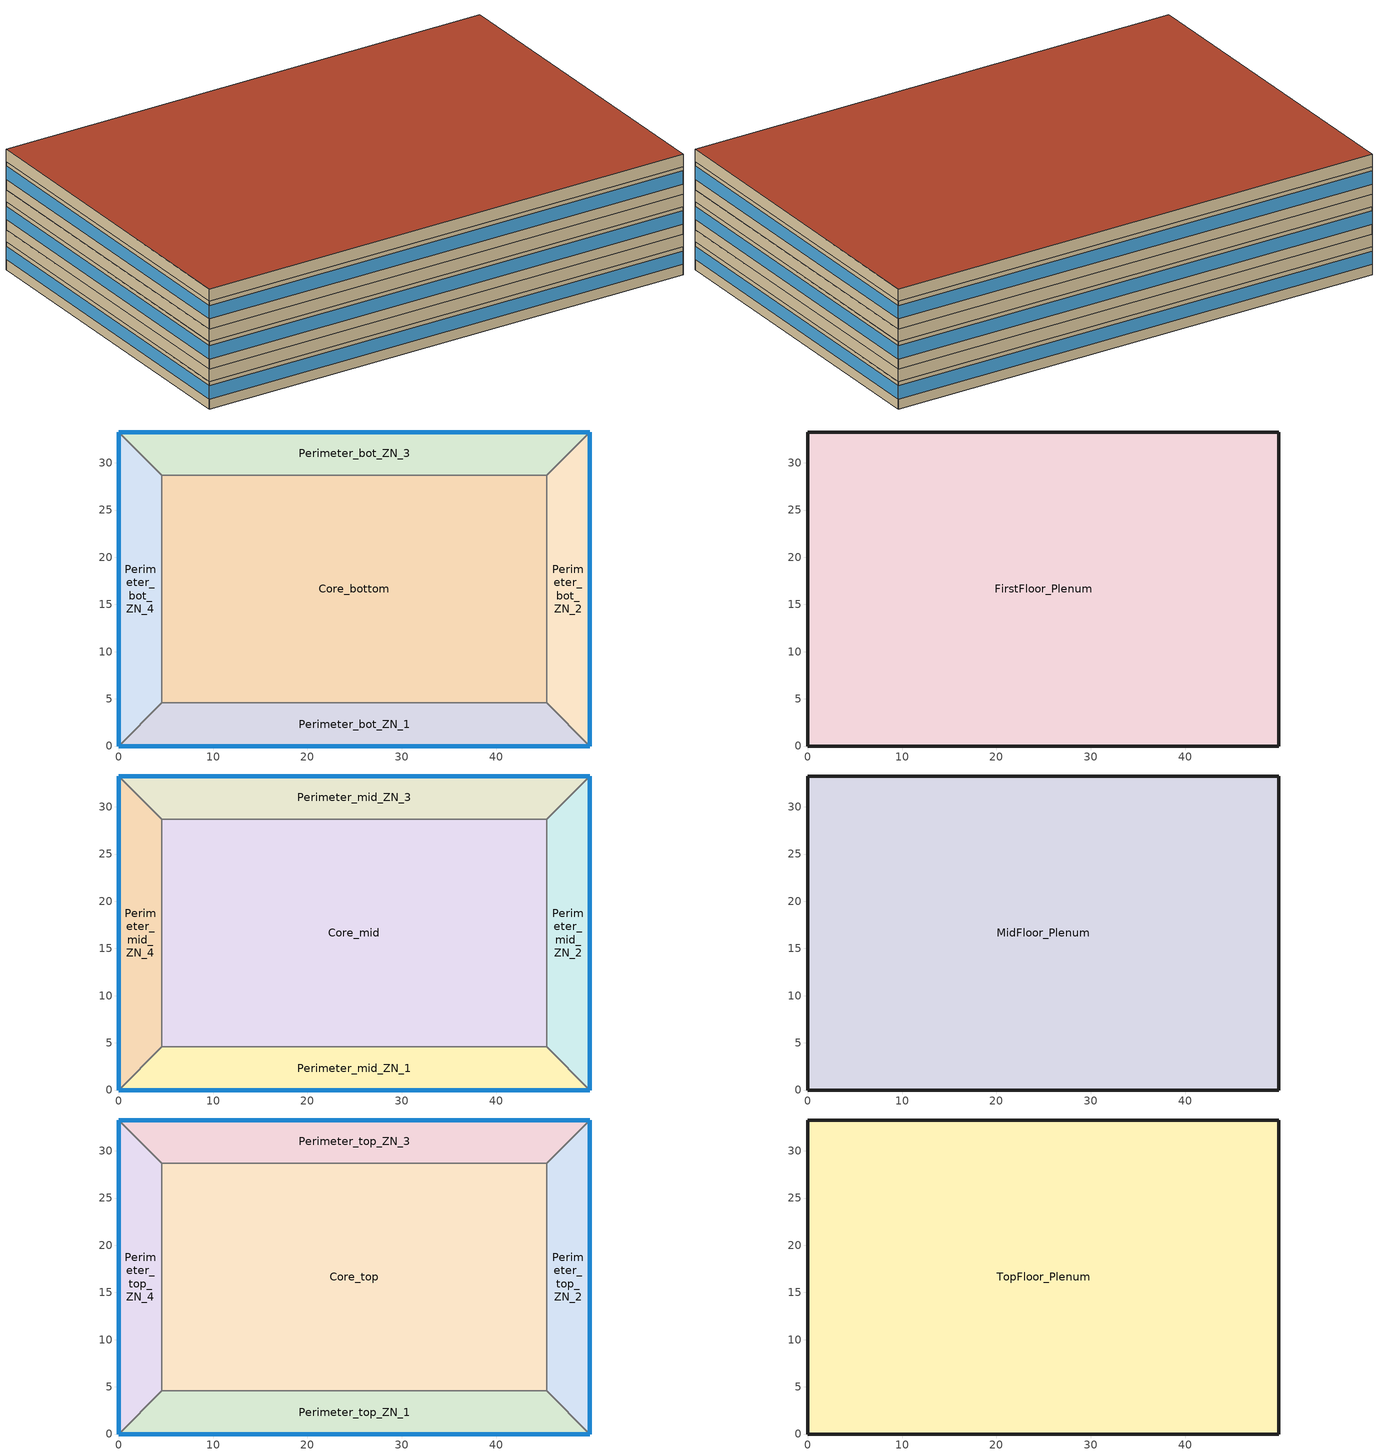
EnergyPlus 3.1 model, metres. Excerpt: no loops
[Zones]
Core_bottom
 floor ground (Unheated - 4in Slab with Carpet_Ext-slab): 45.34,28.7 45.34,4.57 4.57,4.57 4.57,28.7 z0
 wall to Perimeter_bot_ZN_3 (Standard_Int-Wall): 45.34,28.7 4.57,28.7 z0:2.74
 wall to Perimeter_bot_ZN_2 (Standard_Int-Wall): 45.34,4.57 45.34,28.7 z0:2.74
 wall to Perimeter_bot_ZN_1 (Standard_Int-Wall): 4.57,4.57 45.34,4.57 z0:2.74
 wall to Perimeter_bot_ZN_4 (Standard_Int-Wall): 4.57,28.7 4.57,4.57 z0:2.74
Perimeter_bot_ZN_1
 floor ground (Unheated - 4in Slab with Carpet_Ext-slab): 0,0 4.57,4.57 45.34,4.57 49.91,0 z0
 wall outside (Steel-Framed_R-13_Ext-wall): 0,0 49.91,0 z0:2.74
 wall to Perimeter_bot_ZN_2 (Standard_Int-Wall): 49.91,0 45.34,4.57 z0:2.74
 wall to Perimeter_bot_ZN_4 (Standard_Int-Wall): 4.57,4.57 0,0 z0:2.74
 window (std_window_UValue_3.237_SHGC_0.25_VT_0.318): 0,0 49.91,0 z1.02:2.33
Perimeter_bot_ZN_2
 floor ground (Unheated - 4in Slab with Carpet_Ext-slab): 49.91,0 45.34,4.57 45.34,28.7 49.91,33.27 z0
 wall outside (Steel-Framed_R-13_Ext-wall): 49.91,0 49.91,33.27 z0:2.74
 wall to Perimeter_bot_ZN_3 (Standard_Int-Wall): 49.91,33.27 45.34,28.7 z0:2.74
 window (std_window_UValue_3.237_SHGC_0.25_VT_0.318_east): 49.91,0 49.91,33.27 z1.02:2.33
Perimeter_bot_ZN_3
 floor ground (Unheated - 4in Slab with Carpet_Ext-slab): 49.91,33.27 45.34,28.7 4.57,28.7 0,33.27 z0
 wall outside (Steel-Framed_R-13_Ext-wall): 49.91,33.27 0,33.27 z0:2.74
 wall to Perimeter_bot_ZN_4 (Standard_Int-Wall): 0,33.27 4.57,28.7 z0:2.74
 window (std_window_UValue_3.237_SHGC_0.39_VT_0.622): 49.91,33.27 0,33.27 z1.02:2.33
Perimeter_bot_ZN_4
 floor ground (Unheated - 4in Slab with Carpet_Ext-slab): 0,33.27 4.57,28.7 4.57,4.57 0,0 z0
 wall outside (Steel-Framed_R-13_Ext-wall): 0,33.27 0,0 z0:2.74
 window (std_window_UValue_3.237_SHGC_0.25_VT_0.318_west): 0,33.27 0,0 z1.02:2.33
FirstFloor_Plenum
 floor to Perimeter_bot_ZN_3 (DropCeiling): 0,33.27 49.91,33.27 45.34,28.7 4.57,28.7 z2.74
 floor to Perimeter_bot_ZN_4 (DropCeiling): 4.57,28.7 4.57,4.57 0,0 0,33.27 z2.74
 floor to Core_bottom (DropCeiling): 4.57,4.57 4.57,28.7 45.34,28.7 45.34,4.57 z2.74
 floor to Perimeter_bot_ZN_2 (DropCeiling): 49.91,0 45.34,4.57 45.34,28.7 49.91,33.27 z2.74
 floor to Perimeter_bot_ZN_1 (DropCeiling): 45.34,4.57 49.91,0 0,0 4.57,4.57 z2.74
 wall outside (Steel-Framed_R-13_Ext-wall): 49.91,0 49.91,33.27 0,33.27 0,0 49.91,0 z2.74:3.96
Core_mid
 floor to FirstFloor_Plenum (INT-FLOOR-TOPSIDE): 4.57,4.57 4.57,28.7 45.34,28.7 45.34,4.57 z3.96
 wall to Perimeter_mid_ZN_3 (Standard_Int-Wall): 45.34,28.7 4.57,28.7 z3.96:6.71
 wall to Perimeter_mid_ZN_2 (Standard_Int-Wall): 45.34,4.57 45.34,28.7 z3.96:6.71
 wall to Perimeter_mid_ZN_1 (Standard_Int-Wall): 4.57,4.57 45.34,4.57 z3.96:6.71
 wall to Perimeter_mid_ZN_4 (Standard_Int-Wall): 4.57,28.7 4.57,4.57 z3.96:6.71
Perimeter_mid_ZN_1
 floor to FirstFloor_Plenum (INT-FLOOR-TOPSIDE): 0,0 4.57,4.57 45.34,4.57 49.91,0 z3.96
 wall outside (Steel-Framed_R-13_Ext-wall): 0,0 49.91,0 z3.96:6.71
 wall to Perimeter_mid_ZN_2 (Standard_Int-Wall): 49.91,0 45.34,4.57 z3.96:6.71
 wall to Perimeter_mid_ZN_4 (Standard_Int-Wall): 4.57,4.57 0,0 z3.96:6.71
 window (std_window_UValue_3.237_SHGC_0.25_VT_0.318): 0,0 49.91,0 z4.98:6.29
Perimeter_mid_ZN_2
 floor to FirstFloor_Plenum (INT-FLOOR-TOPSIDE): 49.91,0 45.34,4.57 45.34,28.7 49.91,33.27 z3.96
 wall outside (Steel-Framed_R-13_Ext-wall): 49.91,0 49.91,33.27 z3.96:6.71
 wall to Perimeter_mid_ZN_3 (Standard_Int-Wall): 49.91,33.27 45.34,28.7 z3.96:6.71
 window (std_window_UValue_3.237_SHGC_0.25_VT_0.318_east): 49.91,0 49.91,33.27 z4.98:6.29
Perimeter_mid_ZN_3
 floor to FirstFloor_Plenum (INT-FLOOR-TOPSIDE): 49.91,33.27 45.34,28.7 4.57,28.7 0,33.27 z3.96
 wall outside (Steel-Framed_R-13_Ext-wall): 49.91,33.27 0,33.27 z3.96:6.71
 wall to Perimeter_mid_ZN_4 (Standard_Int-Wall): 0,33.27 4.57,28.7 z3.96:6.71
 window (std_window_UValue_3.237_SHGC_0.39_VT_0.622): 49.91,33.27 0,33.27 z4.98:6.29
Perimeter_mid_ZN_4
 floor to FirstFloor_Plenum (INT-FLOOR-TOPSIDE): 0,33.27 4.57,28.7 4.57,4.57 0,0 z3.96
 wall outside (Steel-Framed_R-13_Ext-wall): 0,33.27 0,0 z3.96:6.71
 window (std_window_UValue_3.237_SHGC_0.25_VT_0.318_west): 0,33.27 0,0 z4.98:6.29
MidFloor_Plenum
 floor to Perimeter_mid_ZN_4 (DropCeiling): 0,33.27 4.57,28.7 4.57,4.57 0,0 z6.71
 floor to Perimeter_mid_ZN_3 (DropCeiling): 49.91,33.27 45.34,28.7 4.57,28.7 0,33.27 z6.71
 floor to Core_mid (DropCeiling): 45.34,28.7 45.34,4.57 4.57,4.57 4.57,28.7 z6.71
 floor to Perimeter_mid_ZN_2 (DropCeiling): 49.91,33.27 49.91,0 45.34,4.57 45.34,28.7 z6.71
 floor to Perimeter_mid_ZN_1 (DropCeiling): 0,0 4.57,4.57 45.34,4.57 49.91,0 z6.71
 wall outside (Steel-Framed_R-13_Ext-wall): 49.91,33.27 0,33.27 0,0 49.91,0 49.91,33.27 z6.71:7.92
Core_top
 floor to MidFloor_Plenum (INT-FLOOR-TOPSIDE): 45.34,28.7 45.34,4.57 4.57,4.57 4.57,28.7 z7.92
 wall to Perimeter_top_ZN_3 (Standard_Int-Wall): 45.34,28.7 4.57,28.7 z7.92:10.67
 wall to Perimeter_top_ZN_2 (Standard_Int-Wall): 45.34,4.57 45.34,28.7 z7.92:10.67
 wall to Perimeter_top_ZN_1 (Standard_Int-Wall): 4.57,4.57 45.34,4.57 z7.92:10.67
 wall to Perimeter_top_ZN_4 (Standard_Int-Wall): 4.57,28.7 4.57,4.57 z7.92:10.67
Perimeter_top_ZN_1
 floor to MidFloor_Plenum (INT-FLOOR-TOPSIDE): 0,0 4.57,4.57 45.34,4.57 49.91,0 z7.92
 wall outside (Steel-Framed_R-13_Ext-wall): 0,0 49.91,0 z7.92:10.67
 wall to Perimeter_top_ZN_2 (Standard_Int-Wall): 49.91,0 45.34,4.57 z7.92:10.67
 wall to Perimeter_top_ZN_4 (Standard_Int-Wall): 4.57,4.57 0,0 z7.92:10.67
 window (std_window_UValue_3.237_SHGC_0.25_VT_0.318): 0,0 49.91,0 z8.95:10.25
Perimeter_top_ZN_2
 floor to MidFloor_Plenum (INT-FLOOR-TOPSIDE): 49.91,0 45.34,4.57 45.34,28.7 49.91,33.27 z7.92
 wall outside (Steel-Framed_R-13_Ext-wall): 49.91,0 49.91,33.27 z7.92:10.67
 wall to Perimeter_top_ZN_3 (Standard_Int-Wall): 49.91,33.27 45.34,28.7 z7.92:10.67
 window (std_window_UValue_3.237_SHGC_0.25_VT_0.318_east): 49.91,0 49.91,33.27 z8.95:10.25
Perimeter_top_ZN_3
 floor to MidFloor_Plenum (INT-FLOOR-TOPSIDE): 49.91,33.27 45.34,28.7 4.57,28.7 0,33.27 z7.92
 wall outside (Steel-Framed_R-13_Ext-wall): 49.91,33.27 0,33.27 z7.92:10.67
 wall to Perimeter_top_ZN_4 (Standard_Int-Wall): 0,33.27 4.57,28.7 z7.92:10.67
 window (std_window_UValue_3.237_SHGC_0.39_VT_0.622): 49.91,33.27 0,33.27 z8.95:10.25
Perimeter_top_ZN_4
 floor to MidFloor_Plenum (INT-FLOOR-TOPSIDE): 0,33.27 4.57,28.7 4.57,4.57 0,0 z7.92
 wall outside (Steel-Framed_R-13_Ext-wall): 0,33.27 0,0 z7.92:10.67
 window (std_window_UValue_3.237_SHGC_0.25_VT_0.318_west): 0,33.27 0,0 z8.95:10.25
TopFloor_Plenum
 floor to Perimeter_top_ZN_4 (DropCeiling): 0,0 0,33.27 4.57,28.7 4.57,4.57 z10.67
 floor to Perimeter_top_ZN_1 (DropCeiling): 0,0 4.57,4.57 45.34,4.57 49.91,0 z10.67
 floor to Perimeter_top_ZN_3 (DropCeiling): 0,33.27 49.91,33.27 45.34,28.7 4.57,28.7 z10.67
 floor to Core_top (DropCeiling): 4.57,28.7 45.34,28.7 45.34,4.57 4.57,4.57 z10.67
 floor to Perimeter_top_ZN_2 (DropCeiling): 49.91,0 45.34,4.57 45.34,28.7 49.91,33.27 z10.67
 wall outside (Steel-Framed_R-13_Ext-wall): 49.91,33.27 0,33.27 0,0 49.91,0 49.91,33.27 z10.67:11.89
 roof outside (IEAD_R-15 ci_Roof): 49.91,0 49.91,33.27 0,33.27 0,0 z11.89
[Building]
Benchmark Medium Office New V1.1_3.1: North Axis=0; Terrain=City; Loads Convergence Tolerance Value=0.04; Temperature Convergence Tolerance Value=0.2; Solar Distribution=FullInteriorAndExterior; Maximum Number of Warmup Days=25
[Site:Location]
USA CA-LOS ANGELES: Latitude {deg}=33.92; Longitude {deg}=-118.4; Time Zone {hr}=-8; Elevation {m}=32
[Site:GroundTemperature:BuildingSurface]
20.133, 20.114, 20.098, 20.195, 20.555, 20.958, 22.367, 22.7, 22.775, 21.957, 20.592, 20.216
[Site:WaterMainsTemperature]
Calculation Method=CORRELATION; Annual Average Outdoor Air Temperature {C}=16.64; Maximum Difference In Monthly Average Outdoor Air Temperatures {deltaC}=6.8
[SizingPeriod:DesignDay] Barometric Pressure {Pa}=100941; Rain {0-no,1-yes}=0; Snow on ground {0-no,1-yes}=0; Day of Month=21; Daylight Savings Time Indicator=0; Humidity Indicating Type=WetBulb
Name | Maximum Dry-Bulb Temperature {C} | Daily Temp Range {C} | Humidity Indicating Conditions at Maximum Dry-Bulb | Wind Speed {m/s} design conditions vs. traditional 6.71 m/s (15 mph) | Wind Direction {Degrees; N=0, S=180} | Clearness {0.0 to 1.1} | Month | Day Type | Wind Speed {m/s} design conditions vs. traditional 3.35 m/s (7mph)
LOS_ANGELES Ann Htg 99.6% Condns DB | 6.6 | 0 | 6.6 | 2.5 | 80 | 0 | 1 | WinterDesignDay
LOS_ANGELES Ann Clg .4% Condns DB=>MWB | 29 | 6 | 17.9 |  | 250 | 1 | 8 | SummerDesignDay | 4.2
LOS_ANGELES Ann Clg .4% Condns WB=>MDB | 25.5 | 6 | 21.1 |  | 250 | 1 | 8 | SummerDesignDay | 4.2
[WindowMaterial:Glazing] Optical Data Type=SpectralAverage; Thickness=0.003; Infrared Transmittance at Normal Incidence=0; Dirt Correction Factor for Solar and Visible Transmittance=1; Solar Diffusing=No
Name | Solar Transmittance at Normal Incidence | Front Side Solar Reflectance at Normal Incidence | Back Side Solar Reflectance at Normal Incidence | Visible Transmittance at Normal Incidence | Front Side Visible Reflectance at Normal Incidence | Back Side Visible Reflectance at Normal Incidence | Front Side Infrared Hemispherical Emissivity | Back Side Infrared Hemispherical Emissivity | Conductivity
Theoretical Glass [68] | 0.2442 | 0.7058 | 0.7058 | 0.3192 | 0.6308 | 0.6308 | 0.9 | 0.9 | 0.0199
Theoretical Glass [69] | 0.3832 | 0.5668 | 0.5668 | 0.6216 | 0.3284 | 0.3284 | 0.9 | 0.9 | 0.0199
Theoretical Glass [63] | 0.3461 | 0.6039 | 0.6039 | 0.4573 | 0.4927 | 0.4927 | 0.999 | 0.999 | 299.383
[Material]
Name | Roughness | Thickness | Conductivity | Density | Specific Heat | Thermal Absorptance | Solar Absorptance | Visible Absorptance | Thickness {m} | Conductivity {W/m-K} | Density {kg/m3} | Specific Heat {J/kg-K}
Roof Membrane | VeryRough | 0.0095 | 0.16 | 1121.29 | 1460 | 0.9 | 0.7 | 0.7
Roof Insulation | MediumRough | 0.125 | 0.049 | 265 | 836.8 | 0.9 | 0.7 | 0.7
Metal Decking | MediumSmooth | 0.0015 | 45.006 | 7680 | 418.4 | 0.9 | 0.7 | 0.3
GP01 1/2 GYPSUM | Smooth | 0.0127 | 0.16 | 800 | 1090 | 0.9 | 0.7 | 0.5
Wall Insulation [1] | MediumRough | 0.0373 | 0.045 | 265 | 836.8 | 0.9 | 0.7 | 0.7
1/2IN Gypsum | Smooth | 0.0127 | 0.16 | 784.9 | 830 | 0.9 | 0.92 | 0.92
MAT-CC05 4 HW CONCRETE | Rough | 0.1016 | 1.311 | 2240 | 836.8 | 0.9 | 0.7 | 0.7
Floor Insulation [1] | MediumRough | 0.0464 | 0.045 | 265 | 836.8 | 0.9 | 0.7 | 0.7
MAT-CC05 8 HW CONCRETE | Rough | 0.2032 | 1.311 | 2240 | 836.8 | 0.9 | 0.7 | 0.7
METAL Door Medium 18Ga_1; METAL Door Medium 18Ga_2 | Smooth | 0.0013 | 45.3149 | 7833.03 | 502.08 | 0.8 | 0.5 | 0.5
Std Wood 6inch | MediumSmooth |  |  |  |  | 0.9 | 0.7 | 0.7 | 0.15 | 0.12 | 540 | 1210
Std AC02 | MediumSmooth |  |  |  |  | 0.9 | 0.7 | 0.2 | 0.0127 | 0.057 | 288 | 1339
Std MAT-CC05 4  MW CONCRETE | Rough |  |  |  |  | 0.9 | 0.7 | 0.2 | 0.1 | 0.858 | 1968 | 836.8
Std PW05 | MediumSmooth |  |  |  |  | 0.9 | 0.78 | 0.78 | 0.0191 | 0.115 | 545 | 1213
Std Steel_Brown_Regular | Smooth |  |  |  |  | 0.9 | 0.92 | 0.92 | 0.0015 | 44.9696 | 7689 | 418
[Material:NoMass]
Name | Roughness | Thermal Resistance {(m2-K)/W} | Thermal Absorptance | Solar Absorptance | Visible Absorptance | Thermal Resistance {m2-K/W}
MAT-SHEATH | Rough | 0.3626 | 0.9 | 0.7 | 0.7
CP02 CARPET PAD | VeryRough | 0.2165 | 0.9 | 0.7 | 0.8
AIR | Smooth | 0.2515 | 0.8 | 0.5 | 0.5
AIR [1] | Smooth | 0.1214 | 0.8 | 0.5 | 0.5
Std CP02 CARPET PAD | VeryRough |  | 0.9 | 0.7 | 0.8 | 0.21648
MAT-AIR-WALL | Rough |  | 0.9 | 0.7 |  | 0.207949
Std Opaque Door panel_con; Std Opaque Door panel_semi | MediumRough |  | 0.9 | 0.7 | 0.7 | 0.12327
Std Overhead Door Panel | MediumRough |  | 0.9 | 0.7 | 0.7 | 0.255345
[Construction]
InteriorFurnishings: Std Wood 6inch
INT-FLOOR-TOPSIDE: Std MAT-CC05 4  MW CONCRETE, Std CP02 CARPET PAD
INT-FLOOR-UNDERSIDE: Std CP02 CARPET PAD, Std MAT-CC05 4  MW CONCRETE
INT-FLOOR-SLAB: Std MAT-CC05 4  MW CONCRETE
DropCeiling: Std AC02
Sloped_Metal_Roof: Std Steel_Brown_Regular, Std PW05
Gable_Wall: Std PW05
AIR-WALL: MAT-AIR-WALL
Std Swinging Door_con: Std Opaque Door panel_con
Std Swinging Door_semi: Std Opaque Door panel_semi
Std Overhead Door: Std Overhead Door Panel
std_window_UValue_3.237_SHGC_0.25_VT_0.318; std_window_UValue_3.237_SHGC_0.25_VT_0.318_east; std_window_UValue_3.237_SHGC_0.25_VT_0.318_west: Theoretical Glass [68]
std_window_UValue_3.237_SHGC_0.39_VT_0.622: Theoretical Glass [69]
std_window_UValue_6.922_SHGC_0.36_VT_0.457: Theoretical Glass [63]
IEAD_R-15 ci_Roof: Roof Membrane, Roof Insulation, Metal Decking
Standard_Int-Wall: GP01 1/2 GYPSUM, GP01 1/2 GYPSUM
Steel-Framed_R-13_Ext-wall: MAT-SHEATH, Wall Insulation [1], 1/2IN Gypsum
Unheated - 4in Slab with Carpet_Ext-slab: MAT-CC05 4 HW CONCRETE, CP02 CARPET PAD
Mass_R-6.3 ci_ExposedFloor: Floor Insulation [1], MAT-CC05 8 HW CONCRETE, CP02 CARPET PAD
Swinging_NR_door: METAL Door Medium 18Ga_1, AIR, METAL Door Medium 18Ga_2
Non-Swinging_NR_door: METAL Door Medium 18Ga_1, AIR [1], METAL Door Medium 18Ga_2
[ComponentCost:LineItem]
Name | Line Item Type | Item | Cost per Area {$/m2} | Cost per Area | Cost per Each | Quantity
Interior Furnishings | Construction | InteriorFurnishings | 1
Interior Floor | Construction | INT-FLOOR-UNDERSIDE | 15
Interior Floor Slab | Construction | INT-FLOOR-SLAB | 35
Drop Ceiling | Construction | DropCeiling | 10
Sloped Metal Roof | Construction | Sloped_Metal_Roof | 1
Gable Wall | Construction | Gable_Wall | 1
Air Wall | Construction | AIR-WALL | 1
Swinging Door Conditioned | Construction | Std Swinging Door_con | 1
Swinging Door Semi-conditioned | Construction | Std Swinging Door_semi | 1
Overhead Door | Construction | Std Overhead Door | 1
south:std_window_UValue_3.237_SHGC_0.25_VT_0.318 | Construction | std_window_UValue_3.237_SHGC_0.25_VT_0.318 |  | 243.623
east:std_window_UValue_3.237_SHGC_0.25_VT_0.318_east | Construction | std_window_UValue_3.237_SHGC_0.25_VT_0.318_east |  | 243.623
north:std_window_UValue_3.237_SHGC_0.39_VT_0.622 | Construction | std_window_UValue_3.237_SHGC_0.39_VT_0.622 |  | 153.024
west:std_window_UValue_3.237_SHGC_0.25_VT_0.318_west | Construction | std_window_UValue_3.237_SHGC_0.25_VT_0.318_west |  | 243.623
SkylightConst:std_window_UValue_6.922_SHGC_0.36_VT_0.457 | Construction | std_window_UValue_6.922_SHGC_0.36_VT_0.457 |  | 205.748
roofs:IEAD_R-15 ci_Roof | Construction | IEAD_R-15 ci_Roof |  | 34.3904
int-walls:Standard_Int-Wall | Construction | Standard_Int-Wall |  | 1
ext-walls:Steel-Framed_R-13_Ext-wall | Construction | Steel-Framed_R-13_Ext-wall |  | 38.211
ext-slab:Unheated - 4in Slab with Carpet_Ext-slab | Construction | Unheated - 4in Slab with Carpet_Ext-slab |  | 24.86
exposed-floor:Mass_R-6.3 ci_ExposedFloor | Construction | Mass_R-6.3 ci_ExposedFloor |  | 32.9966
door:Swinging_NR_door | Construction | Swinging_NR_door |  | 1
non-swinging-door:Non-Swinging_NR_door | Construction | Non-Swinging_NR_door |  | 1
Infiltration:FirstFloor_Plenum | General | FirstFloor_Plenum |  |  | 1 | 0.0619
Infiltration:MidFloor_Plenum | General | MidFloor_Plenum |  |  | 1 | 0.0619
Infiltration:TopFloor_Plenum | General | TopFloor_Plenum |  |  | 1 | 0.5624
[Zone] Type=1; Multiplier=1
Name | Ceiling Height | Volume | Part of Total Floor Area
Core_bottom; Core_mid; Core_top | 2.7432 | 2698.04 | Yes
Perimeter_bot_ZN_1; Perimeter_bot_ZN_3; Perimeter_mid_ZN_1; Perimeter_mid_ZN_3; Perimeter_top_ZN_1; Perimeter_top_ZN_3 | 2.7432 | 568.77 | Yes
Perimeter_bot_ZN_2; Perimeter_mid_ZN_2; Perimeter_top_ZN_2 | 2.7432 | 360.0785 | Yes
Perimeter_bot_ZN_4; Perimeter_mid_ZN_4 | 2.7432 | 360.0548 | Yes
Perimeter_top_ZN_4 | 3.0488 | 360.0548 | Yes
FirstFloor_Plenum; MidFloor_Plenum; TopFloor_Plenum | 1.2192 | 2024.76 | No
[InternalMass] Construction=InteriorFurnishings
Name | Zone | Surface Area
Core_bottom_InternalMass_1 | Core_bottom | 1967.07
Perimeter_bot_ZN_1_InternalMass_1 | Perimeter_bot_ZN_1 | 414.6763
Perimeter_bot_ZN_2_InternalMass_1 | Perimeter_bot_ZN_2 | 262.5244
Perimeter_bot_ZN_3_InternalMass_1 | Perimeter_bot_ZN_3 | 414.6763
Perimeter_bot_ZN_4_InternalMass_1 | Perimeter_bot_ZN_4 | 262.5072
Core_mid_InternalMass_1 | Core_mid | 1967.07
Perimeter_mid_ZN_1_InternalMass_1 | Perimeter_mid_ZN_1 | 414.6763
Perimeter_mid_ZN_2_InternalMass_1 | Perimeter_mid_ZN_2 | 262.5244
Perimeter_mid_ZN_3_InternalMass_1 | Perimeter_mid_ZN_3 | 414.6763
Perimeter_mid_ZN_4_InternalMass_1 | Perimeter_mid_ZN_4 | 262.5072
Core_top_InternalMass_1 | Core_top | 1967.07
Perimeter_top_ZN_1_InternalMass_1 | Perimeter_top_ZN_1 | 414.6763
Perimeter_top_ZN_2_InternalMass_1 | Perimeter_top_ZN_2 | 262.5244
Perimeter_top_ZN_3_InternalMass_1 | Perimeter_top_ZN_3 | 414.6763
Perimeter_top_ZN_4_InternalMass_1 | Perimeter_top_ZN_4 | 262.5072
[People] Schedule=BLDG_OCC_SCH; Number of People Calculation Method=People; Fraction Radiant=0.3; User Specified Sensible Fraction=AUTOCALCULATE; Activity Level Schedule=ACTIVITY_SCH; Enable ASHRAE 55 Comfort Warnings=No; MRT Calculation=ZoneAveraged; Work Efficiency Schedule=WORK_EFF_SCH; Clothing Schedule=CLOTHING_SCH; Air Velocity Schedule=AIR_VELO_SCH; Thermal Comfort Report=FANGER
Name | Zone | Number of People
Core_bottom People | Core_bottom | 52.9143
Perimeter_bot_ZN_1 People | Perimeter_bot_ZN_1 | 11.1548
Perimeter_bot_ZN_2 People | Perimeter_bot_ZN_2 | 7.0619
Perimeter_bot_ZN_3 People | Perimeter_bot_ZN_3 | 11.1548
Perimeter_bot_ZN_4 People | Perimeter_bot_ZN_4 | 7.0614
Core_mid People | Core_mid | 52.9143
Perimeter_mid_ZN_1 People | Perimeter_mid_ZN_1 | 11.1548
Perimeter_mid_ZN_2 People | Perimeter_mid_ZN_2 | 7.0619
Perimeter_mid_ZN_3 People | Perimeter_mid_ZN_3 | 11.1548
Perimeter_mid_ZN_4 People | Perimeter_mid_ZN_4 | 7.0614
Core_top People | Core_top | 52.9143
Perimeter_top_ZN_1 People | Perimeter_top_ZN_1 | 11.1548
Perimeter_top_ZN_2 People | Perimeter_top_ZN_2 | 7.0619
Perimeter_top_ZN_3 People | Perimeter_top_ZN_3 | 11.1548
Perimeter_top_ZN_4 People | Perimeter_top_ZN_4 | 7.0614
[Lights] Schedule=BLDG_LIGHT_SCH; Design Level Calculation Method=LightingLevel; Return Air Fraction=0.4; Fraction Radiant=0.4; Fraction Visible=0.2; Fraction Replaceable=1; Return Air Fraction is Calculated from Plenum Temperature=No
Name | Zone | Design Level {W}
Core_bottom_Lights | Core_bottom | 10582.9
Perimeter_bot_ZN_1_Lights | Perimeter_bot_ZN_1 | 2230.96
Perimeter_bot_ZN_2_Lights | Perimeter_bot_ZN_2 | 1412.38
Perimeter_bot_ZN_3_Lights | Perimeter_bot_ZN_3 | 2230.96
Perimeter_bot_ZN_4_Lights | Perimeter_bot_ZN_4 | 1412.29
Core_mid_Lights | Core_mid | 10582.9
Perimeter_mid_ZN_1_Lights | Perimeter_mid_ZN_1 | 2230.96
Perimeter_mid_ZN_2_Lights | Perimeter_mid_ZN_2 | 1412.38
Perimeter_mid_ZN_3_Lights | Perimeter_mid_ZN_3 | 2230.96
Perimeter_mid_ZN_4_Lights | Perimeter_mid_ZN_4 | 1412.29
Core_top_Lights | Core_top | 10582.9
Perimeter_top_ZN_1_Lights | Perimeter_top_ZN_1 | 2230.96
Perimeter_top_ZN_2_Lights | Perimeter_top_ZN_2 | 1412.38
Perimeter_top_ZN_3_Lights | Perimeter_top_ZN_3 | 2230.96
Perimeter_top_ZN_4_Lights | Perimeter_top_ZN_4 | 1412.29
[ElectricEquipment] Design Level Calculation Method=EquipmentLevel; Fraction Latent=0; Fraction Radiant=0.5; Fraction Lost=0
Name | Zone | Schedule | Design Level {W}
Core_bottom_PlugMisc_Equip | Core_bottom | BLDG_EQUIP_SCH | 7937.14
Core_bottom_Elevators_Equip | Core_bottom | BLDG_ELEVATORS | 32109.9
Perimeter_bot_ZN_1_PlugMisc_Equip | Perimeter_bot_ZN_1 | BLDG_EQUIP_SCH | 1673.22
Perimeter_bot_ZN_2_PlugMisc_Equip | Perimeter_bot_ZN_2 | BLDG_EQUIP_SCH | 1059.29
Perimeter_bot_ZN_3_PlugMisc_Equip | Perimeter_bot_ZN_3 | BLDG_EQUIP_SCH | 1673.22
Perimeter_bot_ZN_4_PlugMisc_Equip | Perimeter_bot_ZN_4 | BLDG_EQUIP_SCH | 1059.22
Core_mid_PlugMisc_Equip | Core_mid | BLDG_EQUIP_SCH | 7937.14
Perimeter_mid_ZN_1_PlugMisc_Equip | Perimeter_mid_ZN_1 | BLDG_EQUIP_SCH | 1673.22
Perimeter_mid_ZN_2_PlugMisc_Equip | Perimeter_mid_ZN_2 | BLDG_EQUIP_SCH | 1059.29
Perimeter_mid_ZN_3_PlugMisc_Equip | Perimeter_mid_ZN_3 | BLDG_EQUIP_SCH | 1673.22
Perimeter_mid_ZN_4_PlugMisc_Equip | Perimeter_mid_ZN_4 | BLDG_EQUIP_SCH | 1059.22
Core_top_PlugMisc_Equip | Core_top | BLDG_EQUIP_SCH | 7937.14
Perimeter_top_ZN_1_PlugMisc_Equip | Perimeter_top_ZN_1 | BLDG_EQUIP_SCH | 1673.22
Perimeter_top_ZN_2_PlugMisc_Equip | Perimeter_top_ZN_2 | BLDG_EQUIP_SCH | 1059.29
Perimeter_top_ZN_3_PlugMisc_Equip | Perimeter_top_ZN_3 | BLDG_EQUIP_SCH | 1673.22
Perimeter_top_ZN_4_PlugMisc_Equip | Perimeter_top_ZN_4 | BLDG_EQUIP_SCH | 1059.22
[ZoneInfiltration:DesignFlowRate] Design Volume Flow Rate Calculation Method=Flow/Zone; Constant Term Coefficient=1; Temperature Term Coefficient=0; Velocity Term Coefficient=0; Velocity Squared Term Coefficient=0
Name | Zone | Schedule | Design Flow Rate {m3/s}
Perimeter_bot_ZN_1_Infiltration | Perimeter_bot_ZN_1 | INFIL_QUARTER_ON_SCH | 0.0411
Perimeter_bot_ZN_2_Infiltration | Perimeter_bot_ZN_2 | INFIL_QUARTER_ON_SCH | 0.028
Perimeter_bot_ZN_3_Infiltration | Perimeter_bot_ZN_3 | INFIL_QUARTER_ON_SCH | 0.0411
Perimeter_bot_ZN_4_Infiltration | Perimeter_bot_ZN_4 | INFIL_QUARTER_ON_SCH | 0.028
Perimeter_mid_ZN_1_Infiltration | Perimeter_mid_ZN_1 | INFIL_QUARTER_ON_SCH | 0.0411
Perimeter_mid_ZN_2_Infiltration | Perimeter_mid_ZN_2 | INFIL_QUARTER_ON_SCH | 0.028
Perimeter_mid_ZN_3_Infiltration | Perimeter_mid_ZN_3 | INFIL_QUARTER_ON_SCH | 0.0411
Perimeter_mid_ZN_4_Infiltration | Perimeter_mid_ZN_4 | INFIL_QUARTER_ON_SCH | 0.028
Core_top_Infiltration | Core_top | INFIL_QUARTER_ON_SCH | 0.2998
Perimeter_top_ZN_1_Infiltration | Perimeter_top_ZN_1 | INFIL_QUARTER_ON_SCH | 0.1043
Perimeter_top_ZN_2_Infiltration | Perimeter_top_ZN_2 | INFIL_QUARTER_ON_SCH | 0.067
Perimeter_top_ZN_3_Infiltration | Perimeter_top_ZN_3 | INFIL_QUARTER_ON_SCH | 0.1043
Perimeter_top_ZN_4_Infiltration | Perimeter_top_ZN_4 | INFIL_QUARTER_ON_SCH | 0.067
FirstFloor_Plenum_Infiltration | FirstFloor_Plenum | ALWAYS_ON | 0.0619
MidFloor_Plenum_Infiltration | MidFloor_Plenum | ALWAYS_ON | 0.0619
TopFloor_Plenum_Infiltration | TopFloor_Plenum | ALWAYS_ON | 0.5624
[AvailabilityManager:NightCycle] Availability Schedule=ALWAYS_ON; Fan Schedule=HVACOperationSchd; Control Type {CycleOnAny | CycleOnControlZone | CycleOnAnyZoneFansOnly}=CycleOnAny; Thermostat Tolerance {delta C}=1; Cycling Run Time {s}=1800
VAV_1 Availability Manager; VAV_2 Availability Manager; VAV_3 Availability Manager
[Exterior:Lights]
Exterior Facade Lighting: Schedule=ALWAYS_ON; Design Level=2729.13; Control Option=AstronomicalClock
[UtilityCost:Tariff] Group=Comm Elect
Name | Output Meter | Conversion Factor Choice | Time of Use Period Schedule | Season Schedule | Demand Window Length | Monthly Charge or Variable
SCE_TOU-8_GeneralServiceLarge | Electricity:Facility | kWh | SCETOUSched | SCESeasonsSchedule | HalfHour | 246.33
SCE_GS-2_GeneralService | Electricity:Facility | kWh | SCETOUSched | SCESeasonsSchedule | HalfHour | 74.03
SCE_GS-1_GeneralService | Electricity:Facility | kWh |  | SCESeasonsSchedule | HalfHour | 15.25
CA_EIAMonthlyRateGas | Gas:Facility | MCF |  |  |  | 0
[UtilityCost:Charge:Simple]
Name | Charge Variable | Tariff | Source Variable | Season | Category Variable | Cost per Unit Value or Variable
 | SummerDeliveryOnPeakEnergyCharge | SCE_TOU-8_GeneralServiceLarge | PeakEnergy | Summer | EnergyCharges | 0.01676
 | SummerDeliveryOffPeakEnergyCharge | SCE_TOU-8_GeneralServiceLarge | OffPeakEnergy | Summer | EnergyCharges | 0.01676
 | SummerDeliveryMidPeakEnergyCharge | SCE_TOU-8_GeneralServiceLarge | MidPeakEnergy | Summer | EnergyCharges | 0.01676
 | WinterDeliveryOffPeakEnergyCharge | SCE_TOU-8_GeneralServiceLarge | OffPeakEnergy | Winter | EnergyCharges | 0.01676
 | WinterDeliveryMidPeakEnergyCharge | SCE_TOU-8_GeneralServiceLarge | MidPeakEnergy | Winter | EnergyCharges | 0.01676
 | FacilitiesDemandCharge | SCE_TOU-8_GeneralServiceLarge | TotalDemand | Annual | DemandCharges | 6.35
 | SummerTOUOnPeakDemandCharge | SCE_TOU-8_GeneralServiceLarge | PeakDemand | Summer | DemandCharges | 8.84
 | SummerTOUMidPeakDemandCharge | SCE_TOU-8_GeneralServiceLarge | MidPeakDemand | Summer | DemandCharges | 0.76
 | TransformerDemandCharge | SCE_TOU-8_GeneralServiceLarge | TotalDemand | Annual | DemandCharges | 1
 | PowerFactorDemandCharge | SCE_TOU-8_GeneralServiceLarge | TotalDemand | Annual | DemandCharges | 0.23
 | TaxofEightPercent | SCE_TOU-8_GeneralServiceLarge | SubTotal | Annual | Taxes | 0.08
 | AnnualDeliveryEnergyCharge | SCE_GS-2_GeneralService | totalEnergy | Annual | EnergyCharges | 0.0189
 | AnnualFacilityDemandURGCharge | SCE_GS-2_GeneralService | totalDemand | Annual | DemandCharges | 0.77
 | AnnualFacilityDemandDelivCharge | SCE_GS-2_GeneralService | totalDemand | Annual | DemandCharges | 5.44
 | SummerTimeRelatedDemandCharge | SCE_GS-2_GeneralService | totalDemand | Summer | DemandCharges | 1.87
 | SummerTimeDemandDelivCharge | SCE_GS-2_GeneralService | totalDemand | Summer | DemandCharges | 7.04
 | TaxofEightPercent | SCE_GS-2_GeneralService | SubTotal | Annual | Taxes | 0.08
 | SummerEnergyCharge | SCE_GS-1_GeneralService | totalEnergy | Summer | EnergyCharges | 0.0808
 | WinterEnergyCharge | SCE_GS-1_GeneralService | totalEnergy | Winter | EnergyCharges | 0.0351
 | AnnualDeliveryEnergyCharge | SCE_GS-1_GeneralService | totalEnergy | Annual | EnergyCharges | 0.0694
 | taxofEightPercent | SCE_GS-1_GeneralService | SubTotal | Summer | Taxes | 0.08
 | MonthlyRateGasCharge | CA_EIAMonthlyRateGas | totalEnergy | Annual | EnergyCharges | CA_MonthlyGasRates
 | TaxofEightPercent | CA_EIAMonthlyRateGas | SubTotal | Annual | Taxes | 0.08
[UtilityCost:Qualify] Variable=TotalDemand; Season=Annual; Threshold Test=Count
Name | Tariff | Qualify Type | Threshold Value or Variable | Number of Months
MinDemand500kw | SCE_TOU-8_GeneralServiceLarge | Minimum | 500 | 12
MaxDemand500kw | SCE_GS-2_GeneralService | Maximum | 500 | 1
MinDemand20kw | SCE_GS-2_GeneralService | Minimum | 20 | 12
MaxDemand20kw | SCE_GS-1_GeneralService | Maximum | 20 | 1
[UtilityCost:Charge:Block]
Charge Variable=AnnualUtilityRetained; Tariff=SCE_GS-2_GeneralService; Source Variable=TotalEnergy; Season=Annual; Category Variable=EnergyCharges; Block Size Multiplier Value or Variable=totalDemand; Block Size 1 Value or Variable=300; Block 1 Cost per Unit Value or Variable=0.0694; Block Size 2 Value or Variable=remaining; Block 2 Cost per Unit Value or Variable=0.0791
[UtilityCost:Variable]
CA_MonthlyGasRates: Tariff=CA_EIAMonthlyRateGas; January Value=9.37; February Value=8.88; March Value=8.2; April Value=7.29; May Value=7.82; June Value=8.26; July Value=8.23; August Value=8.21; September Value=7.9; October Value=8.09; November Value=7.64; December Value=8.43
[Schedule:Compact]
BLDG_LIGHT_SCH: Through: 12/31, For: Weekdays, Until: 05:00, 0.05, Until: 07:00, 0.1, Until: 08:00, 0.3, Until: 17:00, 0.9, Until: 18:00, 0.5, Until: 20:00, 0.3, Until: 22:00, 0.2, Until: 23:00, 0.1, Until: 24:00, 0.05, For: SummerDesignDay, Until: 24:00, 1, For: Saturday, Until: 06:00, 0.05, Until: 08:00, 0.1, Until: 12:00, 0.3, Until: 17:00, 0.15, Until: 24:00, 0.05, For: WinterDesignDay, Until: 24:00, 0, For: Sunday Holidays AllOtherDays, Until: 24:00, 0.05
BLDG_EQUIP_SCH: Through: 12/31, For: Weekdays, Until: 08:00, 0.4, Until: 12:00, 0.9, Until: 13:00, 0.8, Until: 17:00, 0.9, Until: 18:00, 0.5, Until: 24:00, 0.4, For: SummerDesignDay, Until: 24:00, 1, For: Saturday, Until: 06:00, 0.3, Until: 08:00, 0.4, Until: 12:00, 0.5, Until: 17:00, 0.35, Until: 24:00, 0.3, For: WinterDesignDay, Until: 24:00, 0, For: Sunday Holidays AllOtherDays, Until: 24:00, 0.3
BLDG_OCC_SCH: Through: 12/31, For: Weekdays, Until: 06:00, 0, Until: 07:00, 0.1, Until: 08:00, 0.2, Until: 12:00, 0.95, Until: 13:00, 0.5, Until: 17:00, 0.95, Until: 18:00, 0.3, Until: 20:00, 0.1, Until: 24:00, 0.05, For: SummerDesignDay, Until: 06:00, 0, Until: 22:00, 1, Until: 24:00, 0.05, For: Saturday, Until: 06:00, 0, Until: 08:00, 0.1, Until: 12:00, 0.3, Until: 17:00, 0.1, Until: 19:00, 0, Until: 24:00, 0, For: WinterDesignDay, Until: 24:00, 0, For: Sunday Holidays AllOtherDays, Until: 06:00, 0, Until: 18:00, 0, Until: 24:00, 0
BLDG_ELEVATORS: Through: 12/31, For: Weekdays SummerDesignDay, Until: 07:00, 0, Until: 08:00, 0.35, Until: 09:00, 0.69, Until: 10:00, 0.43, Until: 11:00, 0.37, Until: 12:00, 0.43, Until: 13:00, 0.58, Until: 14:00, 0.48, Until: 15:00, 0.37, Until: 16:00, 0.37, Until: 17:00, 0.46, Until: 18:00, 0.62, Until: 19:00, 0.12, Until: 20:00, 0.04, Until: 21:00, 0.04, Until: 24:00, 0, For: Saturday WinterDesignDay, Until: 07:00, 0, Until: 08:00, 0.16, Until: 09:00, 0.14, Until: 10:00, 0.21, Until: 11:00, 0.18, Until: 12:00, 0.25, Until: 13:00, 0.21, Until: 14:00, 0.13, Until: 15:00, 0.08, Until: 16:00, 0.04, Until: 17:00, 0.05, Until: 18:00, 0.06, Until: 24:00, 0, For: Sunday Holidays AllOtherDays, Until: 24:00, 0
INFIL_QUARTER_ON_SCH: Through: 12/31, For: Weekdays SummerDesignDay, Until: 06:00, 1, Until: 22:00, 0.25, Until: 24:00, 1, For: Saturday WinterDesignDay, Until: 06:00, 1, Until: 18:00, 0.25, Until: 24:00, 1, For: Sunday Holidays AllOtherDays, Until: 24:00, 1
ALWAYS_ON: Through: 12/31, For: AllDays, Until: 24:00, 1
HVACOperationSchd: Through: 12/31, For: Weekdays SummerDesignDay, Until: 06:00, 0, Until: 22:00, 1, Until: 24:00, 0, For: Saturday WinterDesignDay, Until: 06:00, 0, Until: 18:00, 1, Until: 24:00, 0, For: Sunday Holidays AllOtherDays, Until: 24:00, 0
ACTIVITY_SCH: Through: 12/31, For: AllDays, Until: 24:00, 120
WORK_EFF_SCH: Through: 12/31, For: AllDays, Until: 24:00, 0
AIR_VELO_SCH: Through: 12/31, For: AllDays, Until: 24:00, 0.2
CLOTHING_SCH: Through: 04/30, For: AllDays, Until: 24:00, 1, Through: 09/30, For: AllDays, Until: 24:00, 0.5, Through: 12/31, For: AllDays, Until: 24:00, 1
SCESeasonsSchedule: Through: 5/31, For: AllDays, Until: 24:00, 1, Through: 9/30, For: AllDays, Until: 24:00, 3, Through: 12/31, For: AllDays, Until: 24:00, 1
SCETOUSched: Through: 5/31, For: WeekDays, Until: 8:00, 3, Until: 21:00, 4, Until: 24:00, 3, For: AllOtherDays, Until: 24:00, 3, Through: 9/30, For: WeekDays, Until: 8:00, 3, Until: 12:00, 4, Until: 18:00, 1, Until: 23:00, 4, Until: 24:00, 3, For: AllOtherDays, Until: 24:00, 3, Through: 12/31, For: WeekDays, Until: 8:00, 3, Until: 21:00, 4, Until: 24:00, 3, For: AllOtherDays, Until: 24:00, 3
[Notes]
DOE Commercial Building Benchmark
Medium Office, new construction
ASHRAE Standards 90.1-2004 and 62-1999
Description:  Three story, 15 zone office building.
Form:         Area = 4,982 m2 (53,628 ft2); Number of Stories = 3; Shape = rectangle, Aspect ratio = 1.5
Envelope:     Envelope thermal properties vary with climate according to ASHRAE Standard 90.1-2004.
Opaque constructions: steel frame walls; built up flat roof; slab-on-grade floor
Windows: window-to-wall ratio = 24.3%, equal distribution of windows
Infiltration in perimeter zones only
= 0.4 cfm/ft2 above grade wall area at 0.3 in wc (75 Pa) adjusted to 0.016 in wc (4 Pa).
25% of full value when ventilation system on.
HVAC:         Packaged MZVAV, gas furnace, hot water reheat (with associated boiler)
Economizer per 90.1-2004
Int. gains:   lights = 10.76 W/m2 (1.0 W/ft2);
elec. plug loads = 8.07 W/m2 (0.75 W/ft2)
gas plug load = 0 W/m2 (0 W/ft2)
people = 268 total; 5.38/100 m2 (5.0/1000 ft2)
elevators = 2 @ 14.61 kW (19.6 HP) each
Detached Shading:               None
Daylight:                       None
Natural Ventilation:            None
Zonal Equipment:                None
Air Primary Loops:              VAV
Plant Loops:                    SHWSys1; HeatSys1
System Equipment Autosize:      Yes
Purchased Cooling:              None
Purchased Heating:              None
Coils:                          Coil:Cooling:DX:TwoSpeed; Coil:Heating:Gas; Coil:Heating:Water
Pumps:                          Yes
Boilers:                        Boiler:HotWater
Chillers:                       None
Reference citation for the Commercial Building Benchmarks:
Deru, M.; Griffith, B.; Long, N.; Benne, K.; Torcellini, P; Halverson, M.;
Winiarski,  D.; Liu, B.; Crawley, D. (2008). DOE Commercial Building Resarch
Benchmarks for Commercial Buildings. Washington, DC: U.S. Department of Energy,
Energy Efficiency and Renewable Energy, Office of Building Technologies.
Start SimMetaData
WeatherFileName=USA_CA_Los.Angeles_TMY2.epw
RoofConstruction=Insulation Entirely Above Deck
ExtWallConstruction=Steel-Framed
End SimMetaData
US National Holidays
